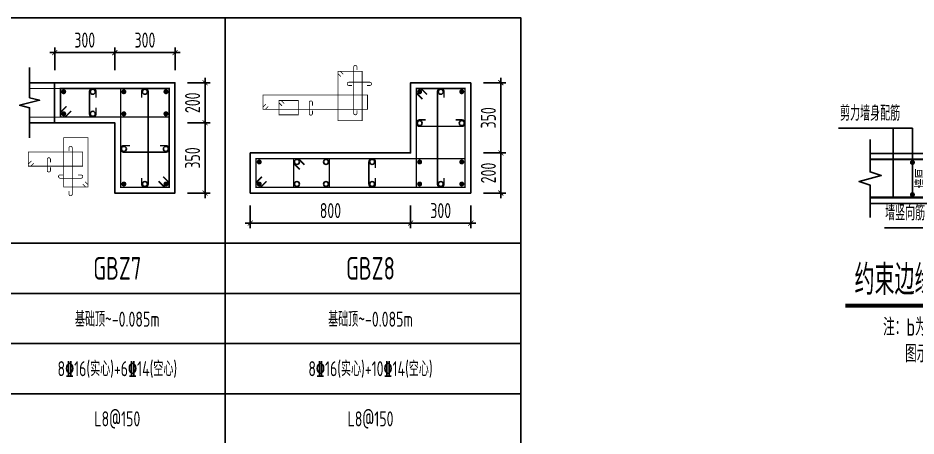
# Model space of a CAD drawing. Extents: x -668857 to 154266, y -275694 to 291306.
# Drawn here: x -322663 to -304750, y 177516 to 185851 of the extents above; entities that cross this region are included whole.
import ezdxf
from ezdxf.enums import TextEntityAlignment as Align

# ---------------------------------------------------------------- set-up
doc = ezdxf.new("R2010")
doc.units = 0
doc.header["$LTSCALE"] = 1000
doc.linetypes.add('H3普通虚线', pattern=[4.2, 3, -1.2])
doc.layers.get('0').update_dxf_attribs({"linetype": 'CONTINUOUS'})
doc.layers.get('DEFPOINTS').update_dxf_attribs({"linetype": 'CONTINUOUS'})
for name, color, linetype in [('COLU_DE_DIM', 3, 'CONTINUOUS'), ('COLU_DE_TH', 7, 'CONTINUOUS'), ('HATCH', 8, 'CONTINUOUS'), ('LINK', 6, 'CONTINUOUS'), ('LINK-INDEX', 6, 'CONTINUOUS'), ('REIN', 6, 'CONTINUOUS'), ('S-BEAM-XRBAR', 20, 'CONTINUOUS'), ('S-DETL-DIM', 151, 'CONTINUOUS'), ('S-DETL-LINE1', 2, 'CONTINUOUS'), ('S-DETL-LINE2', 2, 'H3普通虚线'), ('S-DETL-TEXT', 7, 'CONTINUOUS'), ('S-WALL-BEHATCH', 51, 'CONTINUOUS'), ('S-X详图钢筋', 6, 'CONTINUOUS'), ('TAB', 7, 'CONTINUOUS'), ('TAB_TEXT', 7, 'CONTINUOUS'), ('THIN', 7, 'CONTINUOUS')]:
    doc.layers.add(name, color=color, linetype=linetype)
doc.layers.add('墙柱轮廓', color=7, linetype='CONTINUOUS', lineweight=18)
doc.styles.add('TSSD_DIMENSION', font='Tssdeng.shx', dxfattribs={"width": 0.7, "bigfont": 'tssdchn.shx'})
doc.styles.add('TSSD_REIN', font='tssdeng.shx', dxfattribs={"width": 0.7, "height": 300, "bigfont": 'tssdchn.shx'})
doc.dimstyles.new('TSSD_25_100', dxfattribs={"dimtxt": 300, "dimasz": 100, "dimexe": 100, "dimexo": 250, "dimgap": 100, "dimtad": 1, "dimdec": 0, "dimlfac": 0.25, "dimzin": 0, "dimdsep": 46, "dimtxsty": 'TSSD_DIMENSION', "dimblk": 'ARCHTICK', "dimcen": 0, "dimdle": 100, "dimclrt": 7, "dimadec": 0, "dimazin": 0, "dimtfac": 1, "dimtdec": 0, "dimtix": 1, "dimtmove": 2, "dimatfit": 3, "dimldrblk": 'ARCHTICK', "dimfxl": 0, "dimtolj": 1, "dimtzin": 0, "dimarcsym": 0})

# ---------------------------------------------------------------- blocks, each defined once
blk = doc.blocks.new('_ArchTick')
at = {"color": 0, "linetype": 'ByBlock', "const_width": 0.15}
blk.add_lwpolyline([(-0.5, -0.5), (0.5, 0.5)], dxfattribs=at)
blk = doc.blocks.new('*D758')
at = {"layer": 'COLU_DE_DIM', "color": 0, "lineweight": -2}
for p, q in [((-321931, 184810), (-321931, 185260)), ((-320731, 184810), (-320731, 185260)), ((-322031, 185160), (-320631, 185160))]:
    blk.add_line(p, q, dxfattribs=at)
at = {"layer": 'DEFPOINTS', "color": 0}
for p in [(-320731, 185160), (-321931, 184560), (-320731, 184560)]:
    blk.add_point(p, dxfattribs=at)
at = {"layer": 'COLU_DE_DIM', "color": 0, "lineweight": -2, "xscale": 100, "yscale": 100, "zscale": 100, "rotation": 180}
blk.add_blockref('_ArchTick', (-321931, 185160), dxfattribs=at)
at = {"layer": 'COLU_DE_DIM', "color": 0, "lineweight": -2, "xscale": 100, "yscale": 100, "zscale": 100}
blk.add_blockref('_ArchTick', (-320731, 185160), dxfattribs=at)
at = {"layer": 'COLU_DE_DIM', "color": 7, "insert": (-321331, 185410), "char_height": 300, "attachment_point": 5, "style": 'TSSD_DIMENSION'}
blk.add_mtext('\\A1;300', dxfattribs=at)
blk = doc.blocks.new('*D759')
at = {"layer": 'COLU_DE_DIM', "color": 0, "lineweight": -2}
for p, q in [((-320731, 184810), (-320731, 185260)), ((-319531, 184810), (-319531, 185260)), ((-320831, 185160), (-319431, 185160))]:
    blk.add_line(p, q, dxfattribs=at)
at = {"layer": 'DEFPOINTS', "color": 0}
for p in [(-319531, 185160), (-320731, 184560), (-319531, 184560)]:
    blk.add_point(p, dxfattribs=at)
at = {"layer": 'COLU_DE_DIM', "color": 0, "lineweight": -2, "xscale": 100, "yscale": 100, "zscale": 100, "rotation": 180}
blk.add_blockref('_ArchTick', (-320731, 185160), dxfattribs=at)
at = {"layer": 'COLU_DE_DIM', "color": 0, "lineweight": -2, "xscale": 100, "yscale": 100, "zscale": 100}
blk.add_blockref('_ArchTick', (-319531, 185160), dxfattribs=at)
at = {"layer": 'COLU_DE_DIM', "color": 7, "insert": (-320131, 185410), "char_height": 300, "attachment_point": 5, "style": 'TSSD_DIMENSION'}
blk.add_mtext('\\A1;300', dxfattribs=at)
blk = doc.blocks.new('*D760')
at = {"layer": 'COLU_DE_DIM', "color": 0, "lineweight": -2}
for p, q in [((-318931, 182260), (-318931, 183860)), ((-319281, 183760), (-318831, 183760)), ((-319281, 182360), (-318831, 182360))]:
    blk.add_line(p, q, dxfattribs=at)
at = {"layer": 'DEFPOINTS', "color": 0}
for p in [(-319531, 183760), (-318931, 183760), (-319531, 182360)]:
    blk.add_point(p, dxfattribs=at)
at = {"layer": 'COLU_DE_DIM', "color": 0, "lineweight": -2, "xscale": 100, "yscale": 100, "zscale": 100}
for p, rotation in [((-318931, 183760), 90), ((-318931, 182360), 270)]:
    blk.add_blockref('_ArchTick', p, dxfattribs=dict(at, rotation=rotation))
at = {"layer": 'COLU_DE_DIM', "color": 7, "insert": (-319181, 183060), "char_height": 300, "attachment_point": 5, "rotation": 90, "style": 'TSSD_DIMENSION'}
blk.add_mtext('\\A1;350', dxfattribs=at)
blk = doc.blocks.new('*D761')
at = {"layer": 'COLU_DE_DIM', "color": 0, "lineweight": -2}
for p, q in [((-319281, 184560), (-318831, 184560)), ((-318931, 183660), (-318931, 184660)), ((-319281, 183760), (-318831, 183760))]:
    blk.add_line(p, q, dxfattribs=at)
at = {"layer": 'DEFPOINTS', "color": 0}
for p in [(-319531, 184560), (-318931, 184560), (-319531, 183760)]:
    blk.add_point(p, dxfattribs=at)
at = {"layer": 'COLU_DE_DIM', "color": 0, "lineweight": -2, "xscale": 100, "yscale": 100, "zscale": 100}
for p, rotation in [((-318931, 184560), 90), ((-318931, 183760), 270)]:
    blk.add_blockref('_ArchTick', p, dxfattribs=dict(at, rotation=rotation))
at = {"layer": 'COLU_DE_DIM', "color": 7, "insert": (-319181, 184160), "char_height": 300, "attachment_point": 5, "rotation": 90, "style": 'TSSD_DIMENSION'}
blk.add_mtext('\\A1;200', dxfattribs=at)
blk = doc.blocks.new('*D762')
at = {"layer": 'COLU_DE_DIM', "color": 0, "lineweight": -2}
for p, q in [((-318031, 182110), (-318031, 181660)), ((-314831, 182110), (-314831, 181660)), ((-318131, 181760), (-314731, 181760))]:
    blk.add_line(p, q, dxfattribs=at)
at = {"layer": 'DEFPOINTS', "color": 0}
for p in [(-318031, 182360), (-314831, 182360), (-314831, 181760)]:
    blk.add_point(p, dxfattribs=at)
at = {"layer": 'COLU_DE_DIM', "color": 0, "lineweight": -2, "xscale": 100, "yscale": 100, "zscale": 100, "rotation": 180}
blk.add_blockref('_ArchTick', (-318031, 181760), dxfattribs=at)
at = {"layer": 'COLU_DE_DIM', "color": 0, "lineweight": -2, "xscale": 100, "yscale": 100, "zscale": 100}
blk.add_blockref('_ArchTick', (-314831, 181760), dxfattribs=at)
at = {"layer": 'COLU_DE_DIM', "color": 7, "insert": (-316431, 182010), "char_height": 300, "attachment_point": 5, "style": 'TSSD_DIMENSION'}
blk.add_mtext('\\A1;800', dxfattribs=at)
blk = doc.blocks.new('*D763')
at = {"layer": 'COLU_DE_DIM', "color": 0, "lineweight": -2}
for p, q in [((-314831, 182110), (-314831, 181660)), ((-313631, 182110), (-313631, 181660)), ((-314931, 181760), (-313531, 181760))]:
    blk.add_line(p, q, dxfattribs=at)
at = {"layer": 'DEFPOINTS', "color": 0}
for p in [(-314831, 182360), (-313631, 182360), (-313631, 181760)]:
    blk.add_point(p, dxfattribs=at)
at = {"layer": 'COLU_DE_DIM', "color": 0, "lineweight": -2, "xscale": 100, "yscale": 100, "zscale": 100, "rotation": 180}
blk.add_blockref('_ArchTick', (-314831, 181760), dxfattribs=at)
at = {"layer": 'COLU_DE_DIM', "color": 0, "lineweight": -2, "xscale": 100, "yscale": 100, "zscale": 100}
blk.add_blockref('_ArchTick', (-313631, 181760), dxfattribs=at)
at = {"layer": 'COLU_DE_DIM', "color": 7, "insert": (-314231, 182010), "char_height": 300, "attachment_point": 5, "style": 'TSSD_DIMENSION'}
blk.add_mtext('\\A1;300', dxfattribs=at)
blk = doc.blocks.new('*D764')
at = {"layer": 'COLU_DE_DIM', "color": 0, "lineweight": -2}
for p, q in [((-313031, 182260), (-313031, 183260)), ((-313381, 183160), (-312931, 183160)), ((-313381, 182360), (-312931, 182360))]:
    blk.add_line(p, q, dxfattribs=at)
at = {"layer": 'DEFPOINTS', "color": 0}
for p in [(-313631, 183160), (-313031, 183160), (-313631, 182360)]:
    blk.add_point(p, dxfattribs=at)
at = {"layer": 'COLU_DE_DIM', "color": 0, "lineweight": -2, "xscale": 100, "yscale": 100, "zscale": 100}
for p, rotation in [((-313031, 183160), 90), ((-313031, 182360), 270)]:
    blk.add_blockref('_ArchTick', p, dxfattribs=dict(at, rotation=rotation))
at = {"layer": 'COLU_DE_DIM', "color": 7, "insert": (-313281, 182760), "char_height": 300, "attachment_point": 5, "rotation": 90, "style": 'TSSD_DIMENSION'}
blk.add_mtext('\\A1;200', dxfattribs=at)
blk = doc.blocks.new('*D765')
at = {"layer": 'COLU_DE_DIM', "color": 0, "lineweight": -2}
for p, q in [((-313381, 184560), (-312931, 184560)), ((-313031, 183060), (-313031, 184660)), ((-313381, 183160), (-312931, 183160))]:
    blk.add_line(p, q, dxfattribs=at)
at = {"layer": 'DEFPOINTS', "color": 0}
for p in [(-313631, 184560), (-313031, 184560), (-313631, 183160)]:
    blk.add_point(p, dxfattribs=at)
at = {"layer": 'COLU_DE_DIM', "color": 0, "lineweight": -2, "xscale": 100, "yscale": 100, "zscale": 100}
for p, rotation in [((-313031, 184560), 90), ((-313031, 183160), 270)]:
    blk.add_blockref('_ArchTick', p, dxfattribs=dict(at, rotation=rotation))
at = {"layer": 'COLU_DE_DIM', "color": 7, "insert": (-313281, 183860), "char_height": 300, "attachment_point": 5, "rotation": 90, "style": 'TSSD_DIMENSION'}
blk.add_mtext('\\A1;350', dxfattribs=at)
blk = doc.blocks.new('*D33')
at = {"layer": 'DEFPOINTS', "color": 0}
for p in [(2113, 5957), (2113, 4750), (3945, 4750)]:
    blk.add_point(p, dxfattribs=at)
at = {"layer": 'S-DETL-DIM', "color": 0, "lineweight": -2}
for p, q in [((2113, 5957), (2013, 5957)), ((2113, 5000), (2113, 6057)), ((3945, 5957), (2113, 5957)), ((3945, 5000), (3945, 6057)), ((3945, 5957), (4045, 5957))]:
    blk.add_line(p, q, dxfattribs=at)
at = {"layer": 'S-DETL-DIM', "color": 0, "lineweight": -2, "xscale": 100, "yscale": 100, "zscale": 100}
blk.add_blockref('_ArchTick', (2113, 5957), dxfattribs=at)
at = {"layer": 'S-DETL-DIM', "color": 0, "lineweight": -2, "xscale": 100, "yscale": 100, "zscale": 100, "rotation": 180}
blk.add_blockref('_ArchTick', (3945, 5957), dxfattribs=at)
at = {"layer": 'S-DETL-DIM', "color": 7, "insert": (3029, 6207), "char_height": 300, "attachment_point": 5, "style": 'TSSD_DIMENSION'}
blk.add_mtext('\\A1;Lc范围内非阴影区', dxfattribs=at)
blk = doc.blocks.new('*D34')
at = {"layer": 'DEFPOINTS', "color": 0}
for p in [(2275, 5491), (2275, 4750), (2875, 4750)]:
    blk.add_point(p, dxfattribs=at)
at = {"layer": 'S-DETL-DIM', "color": 0, "lineweight": -2}
for p, q in [((2275, 5000), (2275, 5591)), ((2875, 5000), (2875, 5591)), ((2975, 5491), (2175, 5491))]:
    blk.add_line(p, q, dxfattribs=at)
at = {"layer": 'S-DETL-DIM', "color": 0, "lineweight": -2, "xscale": 100, "yscale": 100, "zscale": 100, "rotation": 180}
blk.add_blockref('_ArchTick', (2275, 5491), dxfattribs=at)
at = {"layer": 'S-DETL-DIM', "color": 0, "lineweight": -2, "xscale": 100, "yscale": 100, "zscale": 100}
blk.add_blockref('_ArchTick', (2875, 5491), dxfattribs=at)
at = {"layer": 'S-DETL-DIM', "color": 7, "insert": (2575, 5741), "char_height": 300, "attachment_point": 5, "style": 'TSSD_DIMENSION'}
blk.add_mtext('\\A1;b', dxfattribs=at)
blk = doc.blocks.new('*D35')
at = {"layer": 'DEFPOINTS', "color": 0}
for p in [(2875, 5491), (2875, 4750), (3475, 4750)]:
    blk.add_point(p, dxfattribs=at)
at = {"layer": 'S-DETL-DIM', "color": 0, "lineweight": -2}
for p, q in [((2875, 5000), (2875, 5591)), ((3475, 5000), (3475, 5591)), ((3575, 5491), (2775, 5491))]:
    blk.add_line(p, q, dxfattribs=at)
at = {"layer": 'S-DETL-DIM', "color": 0, "lineweight": -2, "xscale": 100, "yscale": 100, "zscale": 100, "rotation": 180}
blk.add_blockref('_ArchTick', (2875, 5491), dxfattribs=at)
at = {"layer": 'S-DETL-DIM', "color": 0, "lineweight": -2, "xscale": 100, "yscale": 100, "zscale": 100}
blk.add_blockref('_ArchTick', (3475, 5491), dxfattribs=at)
at = {"layer": 'S-DETL-DIM', "color": 7, "insert": (3175, 5741), "char_height": 300, "attachment_point": 5, "style": 'TSSD_DIMENSION'}
blk.add_mtext('\\A1;b', dxfattribs=at)
blk = doc.blocks.new('*D36')
at = {"layer": 'DEFPOINTS', "color": 0}
for p in [(3475, 5491), (3475, 4750), (4075, 4750)]:
    blk.add_point(p, dxfattribs=at)
at = {"layer": 'S-DETL-DIM', "color": 0, "lineweight": -2}
for p, q in [((3475, 5000), (3475, 5591)), ((4075, 5000), (4075, 5591)), ((4175, 5491), (3375, 5491))]:
    blk.add_line(p, q, dxfattribs=at)
at = {"layer": 'S-DETL-DIM', "color": 0, "lineweight": -2, "xscale": 100, "yscale": 100, "zscale": 100, "rotation": 180}
blk.add_blockref('_ArchTick', (3475, 5491), dxfattribs=at)
at = {"layer": 'S-DETL-DIM', "color": 0, "lineweight": -2, "xscale": 100, "yscale": 100, "zscale": 100}
blk.add_blockref('_ArchTick', (4075, 5491), dxfattribs=at)
at = {"layer": 'S-DETL-DIM', "color": 7, "insert": (3775, 5741), "char_height": 300, "attachment_point": 5, "style": 'TSSD_DIMENSION'}
blk.add_mtext('\\A1;b', dxfattribs=at)
blk = doc.blocks.new('*D37')
at = {"layer": 'DEFPOINTS', "color": 0}
for p in [(2566, 4750), (1936, 3750), (2566, 3750)]:
    blk.add_point(p, dxfattribs=at)
at = {"layer": 'S-DETL-DIM', "color": 0, "lineweight": -2}
for p, q in [((1936, 4850), (1936, 3650)), ((2316, 4750), (1836, 4750)), ((2316, 3750), (1836, 3750))]:
    blk.add_line(p, q, dxfattribs=at)
at = {"layer": 'S-DETL-DIM', "color": 0, "lineweight": -2, "xscale": 100, "yscale": 100, "zscale": 100}
for p, rotation in [((1936, 4750), 90), ((1936, 3750), 270)]:
    blk.add_blockref('_ArchTick', p, dxfattribs=dict(at, rotation=rotation))
at = {"layer": 'S-DETL-DIM', "color": 7, "insert": (1686, 4250), "char_height": 300, "attachment_point": 5, "rotation": 90, "style": 'TSSD_DIMENSION'}
blk.add_mtext('\\A1;墙厚', dxfattribs=at)
blk = doc.blocks.new('20210311.03312664')
at = {"layer": 'HATCH'}
h = blk.add_hatch(dxfattribs=at)
h.set_pattern_fill('METAL', color=256, scale=50, style=0)
h.set_pattern_definition([(45, (970506.73, 314564.58), (-141.421356, 141.421356), [])])
h.paths.add_polyline_path([(3945, 4750.5), (2113.2, 4750.5), (2113.2, 3750.5), (3945, 3750.5)])
at = {"layer": 'HATCH', "ltscale": 0.5}
h = blk.add_hatch(dxfattribs=at)
h.set_pattern_fill('HOLE_MATETIEL', color=256, scale=30, style=0)
h.set_pattern_definition([(45, (0, 584.78), (-67.352, 67.352), []), (135, (0, 584.78), (-67.352, -67.352), [])])
h.paths.add_polyline_path([(2009.3, 881.5), (2436.4, 881.5), (2436.4, 630), (2009.3, 630)])
at = {"layer": 'S-WALL-BEHATCH'}
h = blk.add_hatch(dxfattribs=at)
h.set_pattern_fill('钢筋混凝土', color=0, scale=100, style=0)
h.set_pattern_definition([(45, (-313936.74, 156299.2), (-176.7767, 176.7767), []), (50, (-313936.74, 156299.2), (717.2602, -62.7521), [75, -825]), (355, (-313936.74, 156299.2), (-138.7513, 752.1921), [60, -660]), (100.4514, (-313877, 156294), (578.5094, 689.4395), [63.7402, -701.1421]), (46.1842, (-313936.7, 156499.2), (1067.241, -165.519), [112.5, -1237.5]), (96.6356, (-313847.8, 156485.4), (934.6627, 974.118), [95.6103, -1051.713]), (351.1842, (-313936.7, 156499.2), (934.662, 974.1186), [90, -990]), (21, (-313836.74, 156449.2), (596.9071, -402.6189), [75, -825]), (326, (-313836.74, 156449.2), (243.3153, 725.15), [60, -660]), (71.4514, (-313787, 156415.66), (840.2226, 322.5305), [63.7402, -701.1421]), (37.5, (-313936.74, 156299.2), (12.15986, 332.89385), [0, -652, 0, -670, 0, -662.5]), (7.5, (-313936.74, 156299.2), (263.06954, 394.4117), [0, -382, 0, -637, 0, -252.5]), (327.5, (-314159.74, 156299.2), (533.82244, -22.55487), [0, -250, 0, -780, 0, -1035]), (317.5, (-314259.74, 156299.2), (583.1862, 100.105), [0, -325, 0, -518, 0, -735])])
h.paths.add_polyline_path([(5370.8, 3750.5), (5370.8, 4120.5), (5150.8, 4190.5), (5590.8, 4310.5), (5370.8, 4380.5), (5370.8, 4750.5), (3945, 4750.5), (3945, 3750.5)])
at = {"layer": 'S-DETL-LINE1', "color": 0}
for p, q in [((5370.8, 4750.5), (631.6, 4750.5)), ((631.6, 3750.5), (5370.8, 3750.5))]:
    blk.add_line(p, q, dxfattribs=at)
for points in [[(631.6, 5030.5), (631.6, 4380.5), (851.6, 4310.5), (411.6, 4190.5), (631.6, 4120.5), (631.6, 3470.5)], [(5370.8, 3470.5), (5370.8, 4120.5), (5150.8, 4190.5), (5590.8, 4310.5), (5370.8, 4380.5), (5370.8, 5030.5)]]:
    blk.add_lwpolyline(points, dxfattribs=at)
at = {"layer": 'S-DETL-LINE2', "color": 0}
for p, q in [((2113.2, 4750.5), (2113.2, 3750.5)), ((3945, 4750.5), (3945, 3750.5))]:
    blk.add_line(p, q, dxfattribs=at)
at = {"layer": 'S-DETL-TEXT'}
for p, q in [((0, 5252), (1475, 5252)), ((1089.8, 3870.5), (1089.8, 5252)), ((1475, 3929.9), (1475, 5252)), ((4663.9, 5252), (6022.2, 5252)), ((4663.9, 4489.6), (4663.9, 5252)), ((2103.9, 4144.4), (2316.1, 4356.5)), ((2703.9, 4144.4), (2916.1, 4356.5)), ((3303.9, 4144.4), (3516.1, 4356.5)), ((2210, 4250.5), (3755.5, 4250.5)), ((3755.5, 4250.5), (3755.5, 3145.1)), ((1858.3, 3265.1), (2275, 3929.9)), ((2458.3, 3265.1), (2875, 3929.9)), ((3058.3, 3265.1), (3475, 3929.9)), ((916.5, 3265.1), (3058.3, 3265.1)), ((3755.5, 3145.1), (5557.5, 3145.1))]:
    blk.add_line(p, q, dxfattribs=at)
at = {"layer": 'S-DETL-TEXT', "const_width": 80}
blk.add_lwpolyline([(135.2, 1713.7), (6369.7, 1713.7)], dxfattribs=at)
at = {"layer": 'S-WALL-BEHATCH', "color": 0}
blk.add_lwpolyline([(5150.8, 4190.5), (5590.8, 4310.5), (5370.8, 4380.5), (5370.8, 4750.5), (3945, 4750.5), (3945, 3750.5), (5370.8, 3750.5), (5370.8, 4120.5)], close=True, dxfattribs=at)
at = {"layer": 'S-X详图钢筋'}
for points, const_width in [([(5370.8, 3815.5), (4010, 3815.5), (4010, 4685.5), (5370.8, 4685.5)], 35), ([(5370.8, 4630.5), (631.6, 4630.5)], 40), ([(631.6, 3870.5), (5370.8, 3870.5)], 50)]:
    blk.add_lwpolyline(points, dxfattribs=dict(at, const_width=const_width))
at = {"layer": 'S-X详图钢筋', "const_width": 50}
for points in [[(1500, 4571, -1), (1450, 4571, -1)], [(2300, 4571, -1), (2250, 4571, -1)], [(2900, 4571, -1), (2850, 4571, -1)], [(3500, 4571, -1), (3450, 4571, -1)], [(4050, 4580.5, 1), (4100, 4580.5, 1)], [(1500, 3929.9, 1), (1450, 3929.9, 1)], [(2300, 3929.9, 1), (2250, 3929.9, 1)], [(2900, 3929.9, 1), (2850, 3929.9, 1)], [(3500, 3929.9, 1), (3450, 3929.9, 1)], [(4100, 3929.9, 1), (4050, 3929.9, 1)]]:
    blk.add_lwpolyline(points, format="xyb", close=True, dxfattribs=at)
at = {"layer": 'S-X详图钢筋', "const_width": 35}
for points in [[(2340, 4451), (2340, 4571, 1), (2210, 4571), (2210, 3929.9, 1), (2340, 3929.9), (2340, 4049.9)], [(2940, 4451), (2940, 4571, 1), (2810, 4571), (2810, 3929.9, 1), (2940, 3929.9), (2940, 4049.9)], [(3540, 4451), (3540, 4571, 1), (3410, 4571), (3410, 3929.9, 1), (3540, 3929.9), (3540, 4049.9)]]:
    blk.add_lwpolyline(points, format="xyb", dxfattribs=at)
at = {"layer": '墙柱轮廓', "color": 2}
blk.add_lwpolyline([(2009.3, 881.5), (2436.4, 881.5), (2436.4, 630), (2009.3, 630)], close=True, dxfattribs=at)
at = {"layer": 'S-DETL-TEXT', "style": 'TSSD_REIN', "width": 0.7}
for s, p in [('剪力墙身配筋', (32.7, 5313.8)), ('约束边缘构件', (4795.8, 5313.8)), ('墙竖向筋', (929.8, 3327.6))]:
    blk.add_text(s, height=300, dxfattribs=at).set_placement(p, align=Align.BOTTOM_LEFT)
for s, height, p in [('\x8410拉筋，竖向间距', 300, (3914.5, 3251.7)), ('同墙水平筋间距', 300, (3914.5, 2792)), ('约束边缘构件非阴影区结构大样', 600, (319.9, 1931.1)), ('注：b为墙竖向筋间距，且不得大于200。', 350, (889.3, 1114.3)), ('图示“   ”为非阴影区范围', 350, (1329.2, 584.8))]:
    blk.add_text(s, height=height, dxfattribs=at).set_placement(p)
at = {"layer": 'S-DETL-DIM', "color": 0}
for base, p1, p2, text, picture, middle in [((2113.2, 5957.2), (3945, 4750.5), (2113.2, 4750.5), 'Lc范围内非阴影区', '*D33', (3029.1, 6207.2)), ((2275, 5490.8), (2875, 4750.5), (2275, 4750.5), 'b', '*D34', (2575, 5740.8)), ((2875, 5490.8), (3475, 4750.5), (2875, 4750.5), 'b', '*D35', (3175, 5740.8)), ((3475, 5490.8), (4075, 4750.5), (3475, 4750.5), 'b', '*D36', (3775, 5740.8))]:
    dim = blk.add_linear_dim(base=base, p1=p1, p2=p2, text=text, dimstyle='TSSD_25_100', dxfattribs=at)
    dim.commit()
    dim.dimension.update_dxf_attribs({"geometry": picture, "text_midpoint": middle})
at = {"layer": 'S-DETL-DIM'}
dim = blk.add_aligned_dim(p1=(2566, 4750.5), p2=(2566, 3750.5), distance=-629.5, text='墙厚', dimstyle='TSSD_25_100', dxfattribs=at)
dim.commit()
dim.dimension.update_dxf_attribs({"geometry": '*D37', "text_midpoint": (1686.5, 4250.5)})

msp = doc.modelspace()

# ---------------------------------------------------------------- linework, layer by layer
at = {"layer": 'COLU_DE_TH'}
for points in [[(-321931.47, 184560.21), (-321931.47, 183760.21), (-320731.47, 183760.21), (-320731.47, 182360.21), (-319531.48, 182360.21), (-319531.48, 184560.21), (-321931.47, 184560.21)], [(-313631.48, 184560.21), (-314831.48, 184560.21), (-314831.48, 183160.21), (-318031.48, 183160.21), (-318031.48, 182360.21), (-313631.48, 182360.21), (-313631.48, 184560.21)]]:
    msp.add_lwpolyline(points, close=True, dxfattribs=at)
at = {"layer": 'LINK', "const_width": 30}
for points in [[(-321604.54, 183995.21), (-321724.54, 183875.21), (-321816.47, 183875.21), (-321816.47, 184445.21), (-319646.48, 184445.21), (-319646.48, 183875.21), (-321816.47, 183875.21), (-321816.47, 183967.14), (-321696.47, 184087.14)], [(-319766.48, 182687.14), (-319646.48, 182567.14), (-319646.48, 182475.21), (-320616.47, 182475.21), (-320616.47, 184445.21), (-319646.48, 184445.21), (-319646.48, 182475.21), (-319738.4, 182475.21), (-319858.4, 182595.21)], [(-314596.48, 184233.29), (-314716.48, 184353.29), (-314716.48, 184445.21), (-313746.48, 184445.21), (-313746.48, 182475.21), (-314716.48, 182475.21), (-314716.48, 184445.21), (-314624.55, 184445.21), (-314504.55, 184325.21)], [(-317704.55, 182595.21), (-317824.55, 182475.21), (-317916.48, 182475.21), (-317916.48, 183045.21), (-313746.48, 183045.21), (-313746.48, 182475.21), (-317916.48, 182475.21), (-317916.48, 182567.14), (-317796.48, 182687.14)], [(-317043.74, 182833.29), (-317163.74, 182953.29), (-317163.74, 183045.21), (-316454.18, 183045.21), (-316454.18, 182475.21), (-317163.74, 182475.21), (-317163.74, 183045.21), (-317071.81, 183045.21), (-316951.81, 182925.21)]]:
    msp.add_lwpolyline(points, dxfattribs=at)
for points in [[(-321107.2, 184260.21), (-321107.2, 184380.21, 1), (-321237.2, 184380.21), (-321237.2, 183940.21, 1), (-321107.2, 183940.21), (-321107.2, 184060.21)], [(-320196.47, 182660.21), (-320196.47, 182540.21, 1), (-320066.47, 182540.21), (-320066.47, 184380.21, 1), (-320196.47, 184380.21), (-320196.47, 184260.21)], [(-314166.48, 184260.21), (-314166.48, 184380.21, 1), (-314296.48, 184380.21), (-314296.48, 182540.21, 1), (-314166.48, 182540.21), (-314166.48, 182660.21)], [(-314531.48, 183819.69), (-314651.48, 183819.69, 1), (-314651.48, 183689.69), (-313811.48, 183689.69, 1), (-313811.48, 183819.69), (-313931.48, 183819.69)], [(-320431.47, 183305.21), (-320551.47, 183305.21, 1), (-320551.47, 183175.21), (-319711.48, 183175.21, 1), (-319711.48, 183305.21), (-319831.48, 183305.21)], [(-315533.72, 182860.21), (-315533.72, 182980.21, 1), (-315663.72, 182980.21), (-315663.72, 182540.21, 1), (-315533.72, 182540.21), (-315533.72, 182660.21)]]:
    msp.add_lwpolyline(points, format="xyb", dxfattribs=at)
at = {"layer": 'LINK-INDEX', "const_width": 15}
for points in [[(-315902.15, 184812.25), (-315902.15, 184872.25, 1), (-315967.15, 184872.25), (-315967.15, 183952.25, 1), (-315902.15, 183952.25), (-315902.15, 184012.25)], [(-315703.35, 184505.28), (-315643.35, 184505.28, 1), (-315643.35, 184570.28), (-316063.35, 184570.28, 1), (-316063.35, 184505.28), (-316003.35, 184505.28)], [(-316787.87, 184105.11), (-316787.87, 184165.11, 1), (-316852.87, 184165.11), (-316852.87, 183945.11, 1), (-316787.87, 183945.11), (-316787.87, 184005.11)], [(-321645.4, 182398.57), (-321645.4, 182338.57, 1), (-321580.4, 182338.57), (-321580.4, 183258.57, 1), (-321645.4, 183258.57), (-321645.4, 183198.57)], [(-322014.98, 182971.44), (-322014.98, 183031.44, 1), (-322079.98, 183031.44), (-322079.98, 182811.44, 1), (-322014.98, 182811.44), (-322014.98, 182871.44)], [(-321762.9, 182721.07), (-321822.9, 182721.07, 1), (-321822.9, 182656.07), (-321402.91, 182656.07, 1), (-321402.91, 182721.07), (-321462.91, 182721.07)]]:
    msp.add_lwpolyline(points, format="xyb", dxfattribs=at)
for points in [[(-316222.15, 184682.12), (-316282.15, 184742.12), (-316282.15, 184788.08), (-315797.15, 184788.08), (-315797.15, 183803.08), (-316282.15, 183803.08), (-316282.15, 184788.08), (-316236.18, 184788.08), (-316176.18, 184728.08)], [(-317671.18, 184089.75), (-317731.18, 184029.75), (-317777.15, 184029.75), (-317777.15, 184314.75), (-315692.15, 184314.75), (-315692.15, 184029.75), (-317777.15, 184029.75), (-317777.15, 184075.71), (-317717.15, 184135.71)], [(-317397.15, 184098.78), (-317457.15, 184158.78), (-317457.15, 184204.75), (-317072.15, 184204.75), (-317072.15, 183919.75), (-317457.15, 183919.75), (-317457.15, 184204.75), (-317411.18, 184204.75), (-317351.18, 184144.75)], [(-321325.41, 182587.03), (-321265.41, 182527.03), (-321265.41, 182481.07), (-321750.4, 182481.07), (-321750.4, 183466.07), (-321265.41, 183466.07), (-321265.41, 182481.07), (-321311.37, 182481.07), (-321371.37, 182541.07)], [(-322349.44, 182956.07), (-322409.44, 182896.07), (-322455.4, 182896.07), (-322455.4, 183181.07), (-321370.41, 183181.07), (-321370.41, 182896.07), (-322455.4, 182896.07), (-322455.4, 182942.03), (-322395.4, 183002.03)]]:
    msp.add_lwpolyline(points, dxfattribs=at)
at = {"layer": 'LINK-INDEX', "color": 1, "const_width": 20}
for points in [[(-321716.47, 184445.21), (-322431.47, 184445.21)], [(-321716.47, 183875.21), (-322431.47, 183875.21)]]:
    msp.add_lwpolyline(points, dxfattribs=at)
at = {"layer": 'REIN', "const_width": 50}
for points in [[(-321776.47, 184380.21, 1), (-321726.47, 184380.21, 1), (-321776.47, 184380.21)], [(-320576.47, 184380.21, 1), (-320526.47, 184380.21, 1), (-320576.47, 184380.21)], [(-319736.48, 184380.21, 1), (-319686.48, 184380.21, 1), (-319736.48, 184380.21)], [(-314676.48, 184380.21, 1), (-314626.48, 184380.21, 1), (-314676.48, 184380.21)], [(-313836.48, 184380.21, 1), (-313786.48, 184380.21, 1), (-313836.48, 184380.21)], [(-321776.47, 183940.21, 1), (-321726.47, 183940.21, 1), (-321776.47, 183940.21)], [(-320576.47, 183940.21, 1), (-320526.47, 183940.21, 1), (-320576.47, 183940.21)], [(-319736.48, 183940.21, 1), (-319686.48, 183940.21, 1), (-319736.48, 183940.21)], [(-317876.48, 182980.21, 1), (-317826.48, 182980.21, 1), (-317876.48, 182980.21)], [(-314676.48, 182980.21, 1), (-314626.48, 182980.21, 1), (-314676.48, 182980.21)], [(-313836.48, 182980.21, 1), (-313786.48, 182980.21, 1), (-313836.48, 182980.21)], [(-320576.47, 182540.21, 1), (-320526.47, 182540.21, 1), (-320576.47, 182540.21)], [(-319736.48, 182540.21, 1), (-319686.48, 182540.21, 1), (-319736.48, 182540.21)], [(-317876.48, 182540.21, 1), (-317826.48, 182540.21, 1), (-317876.48, 182540.21)], [(-314676.48, 182540.21, 1), (-314626.48, 182540.21, 1), (-314676.48, 182540.21)], [(-313836.48, 182540.21, 1), (-313786.48, 182540.21, 1), (-313836.48, 182540.21)]]:
    msp.add_lwpolyline(points, format="xyb", close=True, dxfattribs=at)
at = {"layer": 'REIN'}
for centre in [(-321172.2, 184380.21), (-320131.47, 184380.21), (-314231.48, 184380.21), (-321172.2, 183940.21), (-314651.48, 183754.69), (-313811.48, 183754.69), (-320551.47, 183240.21), (-319711.48, 183240.21), (-317098.74, 182980.21), (-316519.18, 182980.21), (-315598.72, 182980.21), (-320131.47, 182540.21), (-317098.74, 182540.21), (-316519.18, 182540.21), (-315598.72, 182540.21), (-314231.48, 182540.21)]:
    msp.add_circle(centre, 50, dxfattribs=at)
at = {"layer": 'TAB'}
for points in [[(-323031.47, 185850.95), (-318531.48, 185850.95), (-318531.48, 177360.21), (-323031.47, 177360.21), (-323031.47, 185850.95), (-323031.47, 181360.21), (-318531.48, 181360.21), (-318531.48, 180360.21), (-323031.47, 180360.21), (-323031.47, 179360.21), (-318531.48, 179360.21), (-318531.48, 178360.21), (-323031.47, 178360.21)], [(-318531.48, 185850.95), (-312631.48, 185850.95), (-312631.48, 177360.21), (-318531.48, 177360.21), (-318531.48, 185850.95), (-318531.48, 181360.21), (-312631.48, 181360.21), (-312631.48, 180360.21), (-318531.48, 180360.21), (-318531.48, 179360.21), (-312631.48, 179360.21), (-312631.48, 178360.21), (-318531.48, 178360.21)]]:
    msp.add_lwpolyline(points, dxfattribs=at)
at = {"layer": 'THIN'}
for p, q in [((-321931.47, 184560.21), (-322431.47, 184560.21)), ((-321931.47, 183760.21), (-322431.47, 183760.21))]:
    msp.add_line(p, q, dxfattribs=at)
msp.add_lwpolyline([(-322431.47, 184860.21), (-322431.47, 184260.21), (-322231.47, 184210.21), (-322631.47, 184110.21), (-322431.47, 184060.21), (-322431.47, 183460.21)], dxfattribs=at)

# ---------------------------------------------------------------- block references
at = {"layer": 'S-BEAM-XRBAR', "color": 0, "ltscale": 0.5}
msp.add_blockref('20210311.03312664', (-306297.41, 178399.46), dxfattribs=at)

# ---------------------------------------------------------------- texts
at = {"layer": 'TAB_TEXT', "color": 7, "style": 'TSSD_REIN', "width": 0.7}
for s, height, p in [('GBZ7', 450, (-320681.47, 180860.21)), ('GBZ8', 450, (-315631.48, 180860.21)), ('基础顶~-0.085m', 300, (-320681.47, 179860.21)), ('基础顶~-0.085m', 300, (-315631.48, 179860.21)), ('L8@150', 300, (-320681.47, 177860.21)), ('L8@150', 300, (-315631.48, 177860.21))]:
    msp.add_text(s, height=height, dxfattribs=at).set_placement(p, align=Align.MIDDLE)
at = {"layer": 'TAB_TEXT', "color": 1, "style": 'TSSD_REIN', "width": 0.7}
for s, p in [('8%%13216(实心)+6%%13214(空心)', (-320681.47, 178860.21)), ('8%%13216(实心)+10%%13214(空心)', (-315631.48, 178860.21))]:
    msp.add_text(s, height=300, dxfattribs=at).set_placement(p, align=Align.MIDDLE)

# ---------------------------------------------------------------- dimensions: what is measured, and where the dimension line sits
at = {"layer": 'COLU_DE_DIM'}
for base, p1, p2, picture, middle in [((-320731.47, 185160.21), (-321931.47, 184560.21), (-320731.47, 184560.21), '*D758', (-321331.47, 185410.21)), ((-319531.48, 185160.21), (-320731.47, 184560.21), (-319531.48, 184560.21), '*D759', (-320131.47, 185410.21)), ((-314831.48, 181760.21), (-318031.48, 182360.21), (-314831.48, 182360.21), '*D762', (-316431.48, 182010.21)), ((-313631.48, 181760.21), (-314831.48, 182360.21), (-313631.48, 182360.21), '*D763', (-314231.48, 182010.21))]:
    dim = msp.add_linear_dim(base=base, p1=p1, p2=p2, dimstyle='TSSD_25_100', dxfattribs=at)
    dim.commit()
    dim.dimension.update_dxf_attribs({"geometry": picture, "text_midpoint": middle})
for base, p1, p2, picture, middle in [((-318931.48, 184560.21), (-319531.48, 183760.21), (-319531.48, 184560.21), '*D761', (-319181.48, 184160.21)), ((-313031.48, 184560.21), (-313631.48, 183160.21), (-313631.48, 184560.21), '*D765', (-313281.48, 183860.21)), ((-318931.48, 183760.21), (-319531.48, 182360.21), (-319531.48, 183760.21), '*D760', (-319181.48, 183060.21)), ((-313031.48, 183160.21), (-313631.48, 182360.21), (-313631.48, 183160.21), '*D764', (-313281.48, 182760.21))]:
    dim = msp.add_linear_dim(base=base, p1=p1, p2=p2, angle=90, dimstyle='TSSD_25_100', dxfattribs=at)
    dim.commit()
    dim.dimension.update_dxf_attribs({"geometry": picture, "text_midpoint": middle})

doc.saveas('drawing.dxf')
